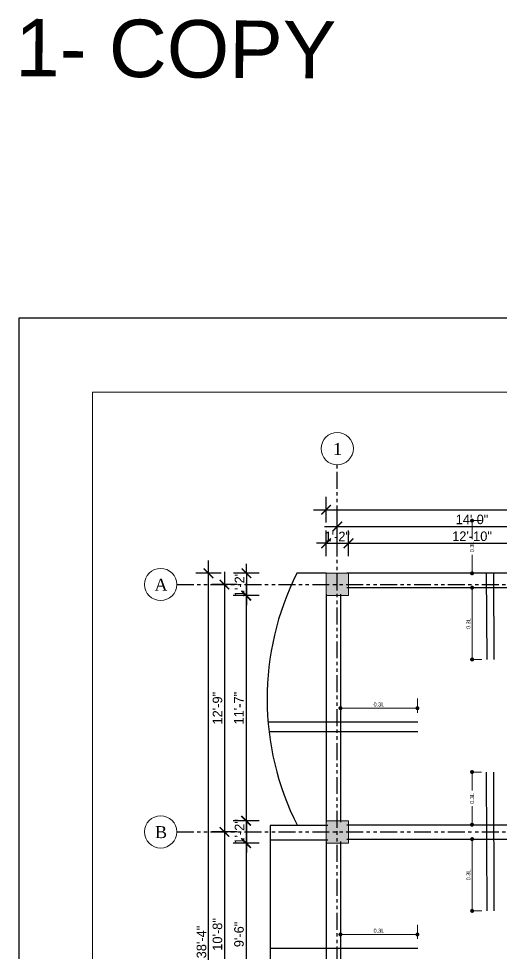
# Model space of a CAD drawing. Header units: inches. Extents: x -2812 to 9774, y -15726 to -746.
# Drawn here: x -2812 to -2509, y -10689 to -10104 of the extents above; entities that cross this region are included whole.
import ezdxf

# ---------------------------------------------------------------- set-up
doc = ezdxf.new("R2010")
doc.units = ezdxf.units.IN
doc.header["$LTSCALE"] = 17
doc.header["$MEASUREMENT"] = 0
doc.linetypes.add('PHANTOM2', pattern=[1.25, 0.625, -0.125, 0.125, -0.125, 0.125, -0.125])
for name, color, linetype, lineweight in [('15 EXT BAR DIMENSION', 130, 'Continuous', 15), ('25 BOT BAR', 12, 'Continuous', 25), ('aa_dim', 5, 'Continuous', 9), ('column', 20, 'Continuous', 15), ('DOOR & WIN', 1, 'Continuous', 25), ('ELE1', 3, 'Continuous', 9), ('OUTLINE', 1, 'Continuous', 25), ('Profile ele', 4, 'Continuous', 25), ('TEXT', 231, 'Continuous', 20)]:
    doc.layers.add(name, color=color, linetype=linetype, lineweight=lineweight)
doc.layers.add('WINDOW', color=5, linetype='Continuous')
doc.styles.add('ARCHITECTURE', font='stylu.ttf')
doc.dimstyles.new('8 SCALE', dxfattribs={"dimscale": 0, "dimtxt": 6, "dimasz": 6, "dimexe": 8, "dimexo": 8, "dimgap": 1.25, "dimtad": 1, "dimdec": 0, "dimzin": 3, "dimdsep": 46, "dimlunit": 4, "dimtxsty": 'ARCHITECTURE', "dimblk": 'ARCHTICK', "dimcen": 8, "dimdle": 8, "dimclrd": 5, "dimclre": 5, "dimclrt": 7, "dimadec": 0, "dimazin": 0, "dimtfac": 0.75, "dimtdec": 0, "dimtix": 1, "dimtmove": 2, "dimatfit": 3, "dimldrblk": 'ARCHTICK', "dimfxl": 8, "dimfxlon": 1, "dimtolj": 1, "dimtzin": 0, "dimlwd": -1, "dimlwe": -1, "dimarcsym": 0})
doc.dimstyles.new('TOILET DETAIL', dxfattribs={"dimscale": 0, "dimtxt": 2.5, "dimasz": 2.5, "dimexe": 6, "dimexo": 6, "dimgap": 1, "dimtad": 1, "dimdec": 0, "dimzin": 0, "dimdsep": 46, "dimlunit": 4, "dimtxsty": 'ARCHITECTURE', "dimblk": 'DOT', "dimcen": 0, "dimclrd": 1, "dimclre": 5, "dimclrt": 7, "dimadec": 3, "dimazin": 0, "dimtfac": 1, "dimtdec": 0, "dimtofl": 0, "dimtmove": 0, "dimatfit": 3, "dimldrblk": 'DOT', "dimfxl": 6, "dimfxlon": 1, "dimtolj": 1, "dimtzin": 0, "dimlwd": 18, "dimlwe": 18, "dimarcsym": 0})

# ---------------------------------------------------------------- blocks, each defined once
blk = doc.blocks.new('_ArchTick')
at = {"color": 0, "linetype": 'ByBlock', "const_width": 0.15}
blk.add_lwpolyline([(-0.5, -0.5), (0.5, 0.5)], dxfattribs=at)
blk = doc.blocks.new('*D2648')
at = {"layer": 'Defpoints', "color": 0, "transparency": 16777216}
for p in [(6569.14, -13379.25), (6555.14, -13398.04), (6569.14, -13398.04)]:
    blk.add_point(p, dxfattribs=at)
at = {"layer": 'OUTLINE', "color": 5, "transparency": 16777216}
for p, q in [((6555.14, -13387.25), (6555.14, -13371.25)), ((6569.14, -13387.25), (6569.14, -13371.25)), ((6555.14, -13379.25), (6549.14, -13379.25)), ((6555.14, -13379.25), (6569.14, -13379.25)), ((6569.14, -13379.25), (6575.14, -13379.25))]:
    blk.add_line(p, q, dxfattribs=at)
at = {"layer": 'OUTLINE', "color": 5, "transparency": 16777216, "xscale": 6, "yscale": 6, "zscale": 6}
blk.add_blockref('_ArchTick', (6555.14, -13379.25), dxfattribs=at)
at = {"layer": 'OUTLINE', "color": 5, "transparency": 16777216, "xscale": 6, "yscale": 6, "zscale": 6, "rotation": 180}
blk.add_blockref('_ArchTick', (6569.14, -13379.25), dxfattribs=at)
at = {"layer": 'OUTLINE', "color": 7, "transparency": 16777216, "insert": (6562.14, -13374.94), "char_height": 6, "attachment_point": 5, "style": 'ARCHITECTURE'}
blk.add_mtext('\\A1;1\'-2"', dxfattribs=at)
blk = doc.blocks.new('*D2649')
at = {"layer": 'Defpoints', "color": 0, "transparency": 16777216}
for p in [(6724.14, -13379.22), (6569.14, -13398.04), (6724.14, -13398.04)]:
    blk.add_point(p, dxfattribs=at)
at = {"layer": 'OUTLINE', "color": 5, "transparency": 16777216}
for p, q in [((6569.14, -13387.22), (6569.14, -13371.22)), ((6724.14, -13387.22), (6724.14, -13371.22)), ((6561.14, -13379.22), (6732.14, -13379.22))]:
    blk.add_line(p, q, dxfattribs=at)
at = {"layer": 'OUTLINE', "color": 5, "transparency": 16777216, "xscale": 6, "yscale": 6, "zscale": 6, "rotation": 180}
blk.add_blockref('_ArchTick', (6569.14, -13379.22), dxfattribs=at)
at = {"layer": 'OUTLINE', "color": 5, "transparency": 16777216, "xscale": 6, "yscale": 6, "zscale": 6}
blk.add_blockref('_ArchTick', (6724.14, -13379.22), dxfattribs=at)
at = {"layer": 'OUTLINE', "color": 7, "transparency": 16777216, "insert": (6646.64, -13374.86), "char_height": 6, "attachment_point": 5, "style": 'ARCHITECTURE'}
blk.add_mtext('\\A1;12\'-10"', dxfattribs=at)
blk = doc.blocks.new('*D2653')
at = {"layer": 'Defpoints', "color": 0, "transparency": 16777216}
for p in [(6731.14, -13368.72), (6562.14, -13399.04), (6731.14, -13399.04)]:
    blk.add_point(p, dxfattribs=at)
at = {"layer": 'OUTLINE', "color": 5, "transparency": 16777216}
for p, q in [((6562.14, -13376.72), (6562.14, -13360.72)), ((6731.14, -13376.72), (6731.14, -13360.72)), ((6554.14, -13368.72), (6739.14, -13368.72))]:
    blk.add_line(p, q, dxfattribs=at)
at = {"layer": 'OUTLINE', "color": 5, "transparency": 16777216, "xscale": 6, "yscale": 6, "zscale": 6, "rotation": 180}
blk.add_blockref('_ArchTick', (6562.14, -13368.72), dxfattribs=at)
at = {"layer": 'OUTLINE', "color": 5, "transparency": 16777216, "xscale": 6, "yscale": 6, "zscale": 6}
blk.add_blockref('_ArchTick', (6731.14, -13368.72), dxfattribs=at)
at = {"layer": 'OUTLINE', "color": 7, "transparency": 16777216, "insert": (6646.64, -13364.31), "char_height": 6, "attachment_point": 5, "style": 'ARCHITECTURE'}
blk.add_mtext('\\A1;14\'-0"', dxfattribs=at)
blk = doc.blocks.new('*D2655')
at = {"layer": 'Defpoints', "color": 0, "transparency": 16777216}
for p in [(6867.6, -13358.21), (6555.14, -13398.04), (6867.6, -13398.04)]:
    blk.add_point(p, dxfattribs=at)
at = {"layer": 'OUTLINE', "color": 5, "transparency": 16777216}
for p, q in [((6555.14, -13366.21), (6555.14, -13350.21)), ((6867.6, -13366.21), (6867.6, -13350.21)), ((6547.14, -13358.21), (6875.6, -13358.21))]:
    blk.add_line(p, q, dxfattribs=at)
at = {"layer": 'OUTLINE', "color": 5, "transparency": 16777216, "xscale": 6, "yscale": 6, "zscale": 6, "rotation": 180}
blk.add_blockref('_ArchTick', (6555.14, -13358.21), dxfattribs=at)
at = {"layer": 'OUTLINE', "color": 5, "transparency": 16777216, "xscale": 6, "yscale": 6, "zscale": 6}
blk.add_blockref('_ArchTick', (6867.6, -13358.21), dxfattribs=at)
at = {"layer": 'OUTLINE', "color": 7, "transparency": 16777216, "insert": (6711.37, -13353.81), "char_height": 6, "attachment_point": 5, "style": 'ARCHITECTURE'}
blk.add_mtext('\\A1;25\'-10"', dxfattribs=at)
blk = doc.blocks.new('*D2672')
at = {"layer": 'Defpoints', "color": 0, "transparency": 16777216}
for p in [(6555.14, -13398.04), (6505.14, -13412.04), (6555.14, -13412.04)]:
    blk.add_point(p, dxfattribs=at)
at = {"layer": 'OUTLINE', "color": 5, "transparency": 16777216}
for p, q in [((6505.14, -13398.04), (6505.14, -13392.04)), ((6513.14, -13398.04), (6497.14, -13398.04)), ((6505.14, -13398.04), (6505.14, -13412.04)), ((6513.14, -13412.04), (6497.14, -13412.04)), ((6505.14, -13412.04), (6505.14, -13418.04))]:
    blk.add_line(p, q, dxfattribs=at)
at = {"layer": 'OUTLINE', "color": 5, "transparency": 16777216, "xscale": 6, "yscale": 6, "zscale": 6}
for p, rotation in [((6505.14, -13398.04), 270), ((6505.14, -13412.04), 90)]:
    blk.add_blockref('_ArchTick', p, dxfattribs=dict(at, rotation=rotation))
at = {"layer": 'OUTLINE', "color": 7, "transparency": 16777216, "insert": (6500.83, -13405.04), "char_height": 6, "attachment_point": 5, "rotation": 90, "style": 'ARCHITECTURE'}
blk.add_mtext('\\A1;1\'-2"', dxfattribs=at)
blk = doc.blocks.new('*D2673')
at = {"layer": 'Defpoints', "color": 0, "transparency": 16777216}
for p in [(6555.14, -13412.04), (6504.93, -13553.04), (6555.14, -13553.04)]:
    blk.add_point(p, dxfattribs=at)
at = {"layer": 'OUTLINE', "color": 5, "transparency": 16777216}
for p, q in [((6504.93, -13404.04), (6504.93, -13561.04)), ((6512.93, -13412.04), (6496.93, -13412.04)), ((6512.93, -13553.04), (6496.93, -13553.04))]:
    blk.add_line(p, q, dxfattribs=at)
at = {"layer": 'OUTLINE', "color": 5, "transparency": 16777216, "xscale": 6, "yscale": 6, "zscale": 6}
for p, rotation in [((6504.93, -13412.04), 90), ((6504.93, -13553.04), 270)]:
    blk.add_blockref('_ArchTick', p, dxfattribs=dict(at, rotation=rotation))
at = {"layer": 'OUTLINE', "color": 7, "transparency": 16777216, "insert": (6500.46, -13482.54), "char_height": 6, "attachment_point": 5, "rotation": 90, "style": 'ARCHITECTURE'}
blk.add_mtext('\\A1;11\'-7"', dxfattribs=at)
blk = doc.blocks.new('*D2674')
at = {"layer": 'Defpoints', "color": 0, "transparency": 16777216}
for p in [(6555.14, -13553.04), (6505.14, -13567.04), (6555.14, -13567.04)]:
    blk.add_point(p, dxfattribs=at)
at = {"layer": 'OUTLINE', "color": 5, "transparency": 16777216}
for p, q in [((6505.14, -13553.04), (6505.14, -13547.04)), ((6513.14, -13553.04), (6497.14, -13553.04)), ((6505.14, -13553.04), (6505.14, -13567.04)), ((6513.14, -13567.04), (6497.14, -13567.04)), ((6505.14, -13567.04), (6505.14, -13573.04))]:
    blk.add_line(p, q, dxfattribs=at)
at = {"layer": 'OUTLINE', "color": 5, "transparency": 16777216, "xscale": 6, "yscale": 6, "zscale": 6}
for p, rotation in [((6505.14, -13553.04), 270), ((6505.14, -13567.04), 90)]:
    blk.add_blockref('_ArchTick', p, dxfattribs=dict(at, rotation=rotation))
at = {"layer": 'OUTLINE', "color": 7, "transparency": 16777216, "insert": (6500.83, -13560.04), "char_height": 6, "attachment_point": 5, "rotation": 90, "style": 'ARCHITECTURE'}
blk.add_mtext('\\A1;1\'-2"', dxfattribs=at)
blk = doc.blocks.new('*D2675')
at = {"layer": 'Defpoints', "color": 0, "transparency": 16777216}
for p in [(6555.14, -13567.04), (6504.93, -13681.52), (6555.14, -13681.52)]:
    blk.add_point(p, dxfattribs=at)
at = {"layer": 'OUTLINE', "color": 5, "transparency": 16777216}
for p, q in [((6504.93, -13559.04), (6504.93, -13689.52)), ((6512.93, -13567.04), (6496.93, -13567.04)), ((6512.93, -13681.52), (6496.93, -13681.52))]:
    blk.add_line(p, q, dxfattribs=at)
at = {"layer": 'OUTLINE', "color": 5, "transparency": 16777216, "xscale": 6, "yscale": 6, "zscale": 6}
for p, rotation in [((6504.93, -13567.04), 90), ((6504.93, -13681.52), 270)]:
    blk.add_blockref('_ArchTick', p, dxfattribs=dict(at, rotation=rotation))
at = {"layer": 'OUTLINE', "color": 7, "transparency": 16777216, "insert": (6500.57, -13624.28), "char_height": 6, "attachment_point": 5, "rotation": 90, "style": 'ARCHITECTURE'}
blk.add_mtext('\\A1;9\'-6"', dxfattribs=at)
blk = doc.blocks.new('*D2678')
at = {"layer": 'Defpoints', "color": 0, "transparency": 16777216}
for p in [(6556.14, -13405.04), (6491.42, -13560.04), (6556.14, -13560.04)]:
    blk.add_point(p, dxfattribs=at)
at = {"layer": 'OUTLINE', "color": 5, "transparency": 16777216}
for p, q in [((6491.42, -13397.04), (6491.42, -13568.04)), ((6499.42, -13405.04), (6483.42, -13405.04)), ((6499.42, -13560.04), (6483.42, -13560.04))]:
    blk.add_line(p, q, dxfattribs=at)
at = {"layer": 'OUTLINE', "color": 5, "transparency": 16777216, "xscale": 6, "yscale": 6, "zscale": 6}
for p, rotation in [((6491.42, -13405.04), 90), ((6491.42, -13560.04), 270)]:
    blk.add_blockref('_ArchTick', p, dxfattribs=dict(at, rotation=rotation))
at = {"layer": 'OUTLINE', "color": 7, "transparency": 16777216, "insert": (6487.07, -13482.54), "char_height": 6, "attachment_point": 5, "rotation": 90, "style": 'ARCHITECTURE'}
blk.add_mtext('\\A1;12\'-9"', dxfattribs=at)
blk = doc.blocks.new('*D2679')
at = {"layer": 'Defpoints', "color": 0, "transparency": 16777216}
for p in [(6556.14, -13560.04), (6491.42, -13688.52), (6556.14, -13688.52)]:
    blk.add_point(p, dxfattribs=at)
at = {"layer": 'OUTLINE', "color": 5, "transparency": 16777216}
for p, q in [((6491.42, -13552.04), (6491.42, -13696.52)), ((6499.42, -13560.04), (6483.42, -13560.04)), ((6499.42, -13688.52), (6483.42, -13688.52))]:
    blk.add_line(p, q, dxfattribs=at)
at = {"layer": 'OUTLINE', "color": 5, "transparency": 16777216, "xscale": 6, "yscale": 6, "zscale": 6}
for p, rotation in [((6491.42, -13560.04), 90), ((6491.42, -13688.52), 270)]:
    blk.add_blockref('_ArchTick', p, dxfattribs=dict(at, rotation=rotation))
at = {"layer": 'OUTLINE', "color": 7, "transparency": 16777216, "insert": (6487.04, -13624.28), "char_height": 6, "attachment_point": 5, "rotation": 90, "style": 'ARCHITECTURE'}
blk.add_mtext('\\A1;10\'-8"', dxfattribs=at)
blk = doc.blocks.new('*D2681')
at = {"layer": 'Defpoints', "color": 0, "transparency": 16777216}
for p in [(6481.42, -13398.04), (6555.14, -13398.04), (6555.14, -13860.04)]:
    blk.add_point(p, dxfattribs=at)
at = {"layer": 'OUTLINE', "color": 5, "transparency": 16777216}
for p, q in [((6481.42, -13868.04), (6481.42, -13390.04)), ((6489.42, -13398.04), (6473.42, -13398.04)), ((6489.42, -13860.04), (6473.42, -13860.04))]:
    blk.add_line(p, q, dxfattribs=at)
at = {"layer": 'OUTLINE', "color": 5, "transparency": 16777216, "xscale": 6, "yscale": 6, "zscale": 6}
for p, rotation in [((6481.42, -13398.04), 90), ((6481.42, -13860.04), 270)]:
    blk.add_blockref('_ArchTick', p, dxfattribs=dict(at, rotation=rotation))
at = {"layer": 'OUTLINE', "color": 7, "transparency": 16777216, "insert": (6477.03, -13629.04), "char_height": 6, "attachment_point": 5, "rotation": 90, "style": 'ARCHITECTURE'}
blk.add_mtext('\\A1;38\'-4"', dxfattribs=at)
blk = doc.blocks.new('_DOT')
at = {"color": 0, "linetype": 'ByBlock'}
blk.add_line((-0.5, 0), (-1, 0), dxfattribs=at)
at = {"color": 0, "linetype": 'ByBlock', "const_width": 0.5}
blk.add_lwpolyline([(-0.25, 0, 1), (0.25, 0, 1)], format="xyb", close=True, dxfattribs=at)
blk = doc.blocks.new('*D2695')
at = {"layer": 'aa_dim', "color": 5, "lineweight": 18, "transparency": 16777216}
for p, q in [((6564.14, -13485.36), (6564.14, -13476.54)), ((6612.38, -13485.36), (6612.38, -13476.54))]:
    blk.add_line(p, q, dxfattribs=at)
at = {"layer": 'aa_dim', "color": 1, "lineweight": 18, "transparency": 16777216}
blk.add_line((6566.64, -13482.54), (6609.88, -13482.54), dxfattribs=at)
at = {"layer": 'Defpoints', "color": 0, "transparency": 16777216}
for p in [(6612.38, -13482.54), (6564.14, -13491.36), (6612.38, -13491.36)]:
    blk.add_point(p, dxfattribs=at)
at = {"layer": 'aa_dim', "color": 1, "lineweight": 18, "transparency": 16777216, "xscale": 2.5, "yscale": 2.5, "zscale": 2.5, "rotation": 180}
blk.add_blockref('_DOT', (6564.14, -13482.54), dxfattribs=at)
at = {"layer": 'aa_dim', "color": 1, "lineweight": 18, "transparency": 16777216, "xscale": 2.5, "yscale": 2.5, "zscale": 2.5}
blk.add_blockref('_DOT', (6612.38, -13482.54), dxfattribs=at)
at = {"layer": 'aa_dim', "color": 7, "transparency": 16777216, "insert": (6588.26, -13480.24), "char_height": 2.5, "attachment_point": 5, "style": 'ARCHITECTURE'}
blk.add_mtext('\\A1;0.3L', dxfattribs=at)
blk = doc.blocks.new('*D2696')
at = {"layer": 'aa_dim', "color": 5, "lineweight": 18, "transparency": 16777216}
for p, q in [((6564.14, -13627.1), (6564.14, -13618.28)), ((6612.38, -13627.1), (6612.38, -13618.28))]:
    blk.add_line(p, q, dxfattribs=at)
at = {"layer": 'aa_dim', "color": 1, "lineweight": 18, "transparency": 16777216}
blk.add_line((6566.64, -13624.28), (6609.88, -13624.28), dxfattribs=at)
at = {"layer": 'Defpoints', "color": 0, "transparency": 16777216}
for p in [(6612.38, -13624.28), (6564.14, -13633.1), (6612.38, -13633.1)]:
    blk.add_point(p, dxfattribs=at)
at = {"layer": 'aa_dim', "color": 1, "lineweight": 18, "transparency": 16777216, "xscale": 2.5, "yscale": 2.5, "zscale": 2.5, "rotation": 180}
blk.add_blockref('_DOT', (6564.14, -13624.28), dxfattribs=at)
at = {"layer": 'aa_dim', "color": 1, "lineweight": 18, "transparency": 16777216, "xscale": 2.5, "yscale": 2.5, "zscale": 2.5}
blk.add_blockref('_DOT', (6612.38, -13624.28), dxfattribs=at)
at = {"layer": 'aa_dim', "color": 7, "transparency": 16777216, "insert": (6588.26, -13621.98), "char_height": 2.5, "attachment_point": 5, "style": 'ARCHITECTURE'}
blk.add_mtext('\\A1;0.3L', dxfattribs=at)
blk = doc.blocks.new('*D2704')
at = {"layer": 'aa_dim', "color": 5, "lineweight": 18, "transparency": 16777216}
for p, q in [((6646.64, -13365.04), (6652.64, -13365.04)), ((6646.64, -13398.04), (6652.64, -13398.04))]:
    blk.add_line(p, q, dxfattribs=at)
at = {"layer": 'aa_dim', "color": 1, "lineweight": 18, "transparency": 16777216}
for p, q in [((6646.64, -13367.54), (6646.64, -13376.68)), ((6646.64, -13395.54), (6646.64, -13386.4))]:
    blk.add_line(p, q, dxfattribs=at)
at = {"layer": 'Defpoints', "color": 0, "transparency": 16777216}
for p in [(6646.64, -13365.04), (6646.64, -13365.04), (6646.64, -13398.04)]:
    blk.add_point(p, dxfattribs=at)
at = {"layer": 'aa_dim', "color": 1, "lineweight": 18, "transparency": 16777216, "xscale": 2.5, "yscale": 2.5, "zscale": 2.5}
for p, rotation in [((6646.64, -13365.04), 90), ((6646.64, -13398.04), 270)]:
    blk.add_blockref('_DOT', p, dxfattribs=dict(at, rotation=rotation))
at = {"layer": 'aa_dim', "color": 7, "transparency": 16777216, "insert": (6646.64, -13381.54), "char_height": 2.5, "attachment_point": 5, "rotation": 90, "style": 'ARCHITECTURE'}
blk.add_mtext('\\A1;0.3L', dxfattribs=at)
blk = doc.blocks.new('*D2705')
at = {"layer": 'aa_dim', "color": 5, "lineweight": 18, "transparency": 16777216}
for p, q in [((6646.68, -13407.04), (6652.68, -13407.04)), ((6646.68, -13452.04), (6652.68, -13452.04))]:
    blk.add_line(p, q, dxfattribs=at)
at = {"layer": 'aa_dim', "color": 1, "lineweight": 18, "transparency": 16777216}
blk.add_line((6646.68, -13449.54), (6646.68, -13409.54), dxfattribs=at)
at = {"layer": 'Defpoints', "color": 0, "transparency": 16777216}
for p in [(6646.68, -13407.04), (6646.68, -13407.04), (6646.68, -13452.04)]:
    blk.add_point(p, dxfattribs=at)
at = {"layer": 'aa_dim', "color": 1, "lineweight": 18, "transparency": 16777216, "xscale": 2.5, "yscale": 2.5, "zscale": 2.5}
for p, rotation in [((6646.68, -13407.04), 90), ((6646.68, -13452.04), 270)]:
    blk.add_blockref('_DOT', p, dxfattribs=dict(at, rotation=rotation))
at = {"layer": 'aa_dim', "color": 7, "transparency": 16777216, "insert": (6644.37, -13429.54), "char_height": 2.5, "attachment_point": 5, "rotation": 90, "style": 'ARCHITECTURE'}
blk.add_mtext('\\A1;0.3L', dxfattribs=at)
blk = doc.blocks.new('*D2706')
at = {"layer": 'aa_dim', "color": 5, "lineweight": 18, "transparency": 16777216}
for p, q in [((6646.64, -13522.54), (6652.64, -13522.54)), ((6646.64, -13555.54), (6652.64, -13555.54))]:
    blk.add_line(p, q, dxfattribs=at)
at = {"layer": 'aa_dim', "color": 1, "lineweight": 18, "transparency": 16777216}
for p, q in [((6646.64, -13525.04), (6646.64, -13534.18)), ((6646.64, -13553.04), (6646.64, -13543.9))]:
    blk.add_line(p, q, dxfattribs=at)
at = {"layer": 'Defpoints', "color": 0, "transparency": 16777216}
for p in [(6646.64, -13522.54), (6646.64, -13522.54), (6646.64, -13555.54)]:
    blk.add_point(p, dxfattribs=at)
at = {"layer": 'aa_dim', "color": 1, "lineweight": 18, "transparency": 16777216, "xscale": 2.5, "yscale": 2.5, "zscale": 2.5}
for p, rotation in [((6646.64, -13522.54), 90), ((6646.64, -13555.54), 270)]:
    blk.add_blockref('_DOT', p, dxfattribs=dict(at, rotation=rotation))
at = {"layer": 'aa_dim', "color": 7, "transparency": 16777216, "insert": (6646.64, -13539.04), "char_height": 2.5, "attachment_point": 5, "rotation": 90, "style": 'ARCHITECTURE'}
blk.add_mtext('\\A1;0.3L', dxfattribs=at)
blk = doc.blocks.new('*D2707')
at = {"layer": 'aa_dim', "color": 5, "lineweight": 18, "transparency": 16777216}
for p, q in [((6646.68, -13564.54), (6652.68, -13564.54)), ((6646.68, -13609.54), (6652.68, -13609.54))]:
    blk.add_line(p, q, dxfattribs=at)
at = {"layer": 'aa_dim', "color": 1, "lineweight": 18, "transparency": 16777216}
blk.add_line((6646.68, -13607.04), (6646.68, -13567.04), dxfattribs=at)
at = {"layer": 'Defpoints', "color": 0, "transparency": 16777216}
for p in [(6646.68, -13564.54), (6646.68, -13564.54), (6646.68, -13609.54)]:
    blk.add_point(p, dxfattribs=at)
at = {"layer": 'aa_dim', "color": 1, "lineweight": 18, "transparency": 16777216, "xscale": 2.5, "yscale": 2.5, "zscale": 2.5}
for p, rotation in [((6646.68, -13564.54), 90), ((6646.68, -13609.54), 270)]:
    blk.add_blockref('_DOT', p, dxfattribs=dict(at, rotation=rotation))
at = {"layer": 'aa_dim', "color": 7, "transparency": 16777216, "insert": (6644.37, -13587.04), "char_height": 2.5, "attachment_point": 5, "rotation": 90, "style": 'ARCHITECTURE'}
blk.add_mtext('\\A1;0.3L', dxfattribs=at)
blk = doc.blocks.new('SL2')
at = {"layer": 'column'}
h = blk.add_hatch(color=256, dxfattribs=at)
h.dxf.hatch_style = 1
h.paths.add_polyline_path([(6569.14, -13398.04), (6555.14, -13398.04), (6555.14, -13412.04), (6569.14, -13412.04)])
h = blk.add_hatch(color=256, dxfattribs=at)
h.dxf.hatch_style = 1
h.paths.add_polyline_path([(6569.14, -13553.04), (6555.14, -13553.04), (6555.14, -13567.04), (6569.14, -13567.04)])
at = {"layer": '15 EXT BAR DIMENSION', "lineweight": 30, "ltscale": 48}
for points in [[(6655.51, -13398.04), (6655.86, -13452.04)], [(6660.05, -13398.04), (6660.39, -13452.04)], [(6655.51, -13522.54), (6655.86, -13609.54)], [(6660.05, -13522.54), (6660.39, -13609.54)]]:
    blk.add_lwpolyline(points, dxfattribs=at)
at = {"layer": '25 BOT BAR', "color": 2, "lineweight": 30, "ltscale": 48}
for points in [[(6612.72, -13491.36), (6518.74, -13491.36)], [(6612.72, -13497.36), (6519.35, -13497.36)], [(6612.72, -13633.1), (6520.14, -13633.1)]]:
    blk.add_lwpolyline(points, dxfattribs=at)
at = {"layer": 'column'}
for points in [[(6555.14, -13412.04), (6569.14, -13412.04), (6569.14, -13398.04), (6555.14, -13398.04)], [(6555.14, -13567.04), (6569.14, -13567.04), (6569.14, -13553.04), (6555.14, -13553.04)]]:
    blk.add_lwpolyline(points, close=True, dxfattribs=at)
at = {"layer": 'DOOR & WIN', "color": 6, "linetype": 'PHANTOM2'}
for p, q in [((6562.14, -13940.04), (6562.14, -13330.04)), ((6461.52, -13405.04), (6952.92, -13405.04)), ((6461.52, -13560.04), (6952.92, -13560.04))]:
    blk.add_line(p, q, dxfattribs=at)
at = {"layer": 'Profile ele'}
for p, q in [((6555.14, -13398.04), (6536.83, -13398.04)), ((6555.14, -13398.04), (6537.14, -13398.04)), ((6725.14, -13398.04), (6568.14, -13398.04)), ((6725.14, -13407.04), (6568.14, -13407.04)), ((6555.14, -13411.04), (6555.14, -13554.04)), ((6564.14, -13411.04), (6564.14, -13554.04)), ((6556.14, -13556.04), (6520.14, -13556.04)), ((6520.14, -13556.04), (6520.14, -13565.04)), ((6568.14, -13555.54), (6725.14, -13555.54)), ((6520.14, -13565.04), (6556.14, -13565.04)), ((6520.14, -13565.04), (6520.14, -13684.02)), ((6568.14, -13564.54), (6725.14, -13564.54)), ((6555.14, -13566.04), (6555.14, -13682.52)), ((6564.14, -13566.04), (6564.14, -13682.52))]:
    blk.add_line(p, q, dxfattribs=at)
blk.add_arc((6693.05, -13476.73), 174.92, 153.26692, 206.96476, dxfattribs=at)
at = {"layer": 'WINDOW', "linetype": 'Continuous', "lineweight": 5, "ltscale": 0.5}
for centre in [(6562.14, -13319.94), (6451.42, -13405.04), (6451.42, -13560.04)]:
    blk.add_circle(centre, 10.1, dxfattribs=at)
at = {"layer": 'TEXT', "char_height": 7.5, "attachment_point": 5}
for s, insert in [('{\\fTimes New Roman|b0|i0|c0|p18;\\C1;1}', (6562.39, -13320.11)), ('{\\fTimes New Roman|b0|i0|c0|p18;\\C1;A}', (6451.67, -13405.21)), ('{\\fTimes New Roman|b0|i0|c0|p18;\\C1;B}', (6451.67, -13560.21))]:
    blk.add_mtext(s, dxfattribs=dict(at, insert=insert))
at = {"layer": 'aa_dim'}
for base, p1, p2, override, picture, middle in [((6646.64, -13365.04), (6646.64, -13398.04), (6646.64, -13365.04), {"dimscale": 1, "dimtad": 0}, '*D2704', (6646.64, -13381.54)), ((6646.68, -13407.04), (6646.68, -13452.04), (6646.68, -13407.04), {"dimscale": 1, "dimtmove": 1}, '*D2705', (6644.37, -13429.54)), ((6646.64, -13522.54), (6646.64, -13555.54), (6646.64, -13522.54), {"dimscale": 1, "dimtad": 0}, '*D2706', (6646.64, -13539.04)), ((6646.68, -13564.54), (6646.68, -13609.54), (6646.68, -13564.54), {"dimscale": 1, "dimtmove": 1}, '*D2707', (6644.37, -13587.04))]:
    dim = blk.add_linear_dim(base=base, p1=p1, p2=p2, angle=90, text='0.3L', dimstyle='TOILET DETAIL', override=override, dxfattribs=at)
    dim.commit()
    dim.dimension.update_dxf_attribs({"geometry": picture, "text_midpoint": middle})
for base, p1, p2, picture, middle in [((6612.38, -13482.54), (6564.14, -13491.36), (6612.38, -13491.36), '*D2695', (6588.26, -13480.24)), ((6612.38, -13624.28), (6564.14, -13633.1), (6612.38, -13633.1), '*D2696', (6588.26, -13621.98))]:
    dim = blk.add_linear_dim(base=base, p1=p1, p2=p2, text='0.3L', dimstyle='TOILET DETAIL', override={"dimscale": 1, "dimtmove": 1}, dxfattribs=at)
    dim.commit()
    dim.dimension.update_dxf_attribs({"geometry": picture, "text_midpoint": middle})
at = {"layer": 'OUTLINE'}
for p1, p2, distance, text, picture, middle in [((6555.14, -13398.04), (6867.6, -13398.04), 39.83, '25\'-10"', '*D2655', (6711.37, -13353.81)), ((6562.14, -13399.04), (6731.14, -13399.04), 30.33, '14\'-0"', '*D2653', (6646.64, -13364.31)), ((6569.14, -13398.04), (6724.14, -13398.04), 18.82, '12\'-10"', '*D2649', (6646.64, -13374.86)), ((6555.14, -13860.04), (6555.14, -13398.04), 73.72, '38\'-4"', '*D2681', (6477.03, -13629.04)), ((6556.14, -13405.04), (6556.14, -13560.04), -64.72, '12\'-9"', '*D2678', (6487.07, -13482.54)), ((6555.14, -13412.04), (6555.14, -13553.04), -50.21, '11\'-7"', '*D2673', (6500.46, -13482.54))]:
    dim = blk.add_aligned_dim(p1=p1, p2=p2, distance=distance, text=text, dimstyle='8 SCALE', override={"dimscale": 1}, dxfattribs=at)
    dim.commit()
    dim.dimension.update_dxf_attribs({"geometry": picture, "text_midpoint": middle})
for p1, p2, distance, picture, middle in [((6555.14, -13398.04), (6569.14, -13398.04), 18.79, '*D2648', (6562.14, -13374.94)), ((6555.14, -13398.04), (6555.14, -13412.04), -50, '*D2672', (6500.83, -13405.04)), ((6555.14, -13553.04), (6555.14, -13567.04), -50, '*D2674', (6500.83, -13560.04)), ((6556.14, -13560.04), (6556.14, -13688.52), -64.72, '*D2679', (6487.04, -13624.28)), ((6555.14, -13567.04), (6555.14, -13681.52), -50.21, '*D2675', (6500.57, -13624.28))]:
    dim = blk.add_aligned_dim(p1=p1, p2=p2, distance=distance, dimstyle='8 SCALE', override={"dimscale": 1}, dxfattribs=at)
    dim.commit()
    dim.dimension.update_dxf_attribs({"geometry": picture, "text_midpoint": middle})

msp = doc.modelspace()

# ---------------------------------------------------------------- linework, layer by layer
at = {"layer": 'Defpoints'}
msp.add_lwpolyline([(366.02, -10291.28), (-2811.58, -10291.28), (-2811.58, -12539.25), (366.02, -12539.25)], close=True, dxfattribs=at)
at = {"layer": 'ELE1'}
msp.add_lwpolyline([(-2765.26, -10337.6), (319.71, -10337.6), (319.71, -12492.93), (-2765.26, -12492.93)], close=True, dxfattribs=at)

# ---------------------------------------------------------------- block references
at = {"layer": '25 BOT BAR'}
msp.add_blockref('SL2', (-9174, 2946.96), dxfattribs=at)

# ---------------------------------------------------------------- texts
at = {"ltscale": 0.5, "insert": (-2712.97, -10104.42), "char_height": 36, "width": 479.5122, "attachment_point": 2, "rotation": 359.54174}
msp.add_mtext('{\\fArial|b0|i0|c0|p34;1- COPY}', dxfattribs=at)

doc.saveas('drawing.dxf')
